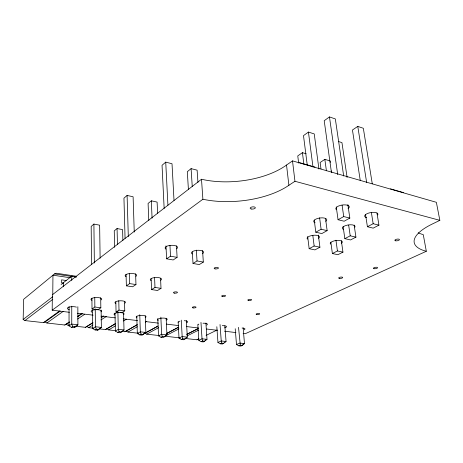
<?xml version="1.0" encoding="UTF-8"?>
<svg xmlns="http://www.w3.org/2000/svg" width="463" height="463" viewBox="0 0 463 463"><rect width="100%" height="100%" fill="white"/><g stroke="black" fill="none" stroke-linecap="round" stroke-linejoin="round"><path stroke-width="0.69" d="M71.753 306.193L71.753 324.071L72.714 326.571L75.405 326.866L77.9 324.771L77.848 306.697M71.753 280.445L71.753 276.151L76.424 276.851M75.405 326.866L74.202 327.654L71.516 327.358L69.028 325.894L69.056 306.523M63.298 286.747L63.315 282.766M52.765 294.566L52.956 275.19L70.359 277.777M69.415 312.288L52.186 310.187L52.342 294.786L201.498 179.245A65.023 32.335 -5.4 0 0 286.533 165.031L292.512 160.887L436.36 202.308L439.85 220.347L433.409 223.484A55.01 18.676 -11.1 0 0 426.325 251.276L245.268 333.719L243.116 333.458M60.271 311.078L45.16 321.947L43.412 322.63L24.915 320.564L23.15 319.476L23.642 299.306L54.524 273.899L56.405 273.257L75.741 276.162M92.426 309.857L92.623 328.522L95.1 329.963L97.687 330.252L98.526 329.181M74.202 327.654L75.151 326.577M235.21 328.724L236.495 344.547L238.867 345.844L240.905 346.069L242.369 345.427L244.487 343.598L243.15 327.908M100.118 258.221L99.638 225.18L93.902 224.069L91.182 226.419L91.564 264.442M134.253 232.032L133.101 196.769L127.099 195.438L123.951 198.152L125.062 238.404M174.013 200.467L172.016 163.74L165.725 162.125L162.044 165.297L164.151 208.46M216.823 326.733L217.957 342.481L220.347 343.801L222.454 344.032L226.054 341.515L224.862 325.854M197.823 324.661L198.806 340.351L201.214 341.688L203.39 341.925L207.007 339.362L205.913 323.012M178.145 321.797L179.007 338.146L181.432 339.501L183.678 339.749L187.318 337.133L186.369 320.535M157.785 318.544L158.531 335.872L160.968 337.249L163.294 337.504L166.946 334.842L166.159 318.249M136.77 316.223L137.332 333.51L139.78 334.905L142.187 335.171L145.857 332.457L145.249 315.87M114.986 313.086L115.374 331.057L117.839 332.475L120.334 332.752L124.015 329.98L123.563 312.67M97.687 330.252L101.38 327.422L101.125 310.094M122.886 240.401L122.597 229.619L117.07 228.548L114.257 230.829L114.621 247.346M157.628 213.593L157.107 202.094L151.337 200.815L148.091 203.442L148.785 220.672M197.944 182.381L197.122 170.176L191.092 168.63L187.307 171.692L188.424 189.622M61.104 284.496L71.753 276.151M23.15 319.476L52.747 296.719M24.915 320.564L52.805 299.301M52.186 310.187L202.892 199.246A65.769 31.009 -5.3 0 0 288.889 185.281L294.954 181.288L439.85 220.347M43.412 322.63L59.6 310.962M318.926 169.024L314.238 133.923L308.433 132.071L303.496 135.624L307.235 164.955M343.679 175.992L335.334 118.927L329.459 116.931L324.204 120.716L331.479 172.716M45.16 321.947L46.879 323.018L63.165 311.396M306.13 153.78L302.42 152.674L297.761 155.909L298.641 163.045M372.281 183.84L363.339 128.292L357.777 126.393L352.447 130.01L360.266 180.512M46.879 323.018L64.774 325.014L69.485 321.826M77.732 316.241L81.262 313.85M64.774 325.014L69.415 322.341M77.691 316.744L82.426 313.549M91.906 298.166L92.015 308.931L94.863 307.015L100.841 307.785L100.691 297.726M126.058 274.345L126.376 285.845L129.692 283.616L135.96 284.566L135.613 273.766M165.974 245.865L166.605 258.811L170.511 256.189L177.097 257.364L176.472 245.841M66.458 324.343L68.13 325.391L69.311 324.592M77.599 319.036L84.706 314.267M69.028 325.894L71.753 324.071L77.9 324.771L76.87 325.448M330.374 162.38L330.177 160.95L324.841 159.365L320.124 162.484L320.986 168.885M100.841 307.785L97.971 309.683L92.015 308.931M135.96 284.566L132.621 286.771L126.376 285.845M177.097 257.364L173.162 259.969L166.605 258.811M71.516 327.358L72.714 326.571M75.064 326.166L85.464 327.324L92.756 322.659M101.27 317.219L103.093 316.05M85.464 327.324L93.075 322.833M101.466 317.473L103.862 315.945M87.079 326.658L88.711 327.688L92.988 324.98M100.928 319.945L106.426 316.46M115.831 301.922L116.057 311.975L119.003 310.117L124.755 310.858L124.506 301.511M151.135 278.824L151.569 289.589L154.989 287.436L161.008 288.345L160.557 278.28M192.307 251.994L193.019 263.47L197.035 260.935L203.332 262.064L202.557 250.576M124.755 310.858L121.786 312.699L116.057 311.975M161.008 288.345L157.565 290.48L151.569 289.589M203.332 262.064L199.293 264.576L193.019 263.47M95.1 329.963L96.339 329.193L98.932 329.482M99.238 328.742L101.38 327.422L95.447 326.751L92.623 328.522L93.931 328.672M99.204 328.857L105.5 329.563L115.339 323.602M105.5 329.563L115.692 323.678M107.063 328.904L108.649 329.916L115.443 325.836M123.465 321.009L126.555 319.157M115.374 331.057L118.296 329.332L124.015 329.98L122.909 330.623M117.839 332.475L119.118 331.728L121.619 332.006M121.387 331.34L124.923 331.734L137.326 324.586M124.923 331.734L136.99 325.003M126.428 331.08L127.979 332.075L137.314 326.733M145.399 322.109L146.644 321.397M314.25 220.047L315.801 232.206L321.102 229.237L327.144 230.632L325.518 218.455M336.265 206.915L338.059 219.734L343.72 216.562L349.831 218.079L347.852 204.524M327.144 230.632L321.826 233.572L315.801 232.206M349.831 218.079L344.154 221.221L338.059 219.734M139.78 334.905L141.099 334.182L143.513 334.448M144.155 333.395L145.857 332.457L140.335 331.832L137.332 333.51L138.703 333.667M158.103 325.952L143.762 333.835L157.692 326.334M145.208 333.192L146.719 334.164L158.612 327.677M307.675 236.558L309.162 248.689L314.145 245.992L319.921 247.225L318.359 235.077M319.921 247.225L314.927 249.898L309.162 248.689M158.531 335.872L161.616 334.24L166.946 334.842L165.777 335.449M343.112 226.5L344.837 238.653L350.219 235.817L355.931 237.137L354.143 225.053M365.55 214.653L367.419 226.743L373.161 223.716L378.931 225.151L376.98 213.044M166.489 333.534L178.585 327.173M166.616 333.563L178.724 327.202M160.968 337.249L162.316 336.537L164.649 336.798M178.955 328.857L164.903 336.196L179.766 337.857M355.931 237.137L350.537 239.95L344.837 238.653M378.931 225.151L373.178 228.149L367.419 226.743M330.848 242.172L332.382 253.55L337.423 250.958L342.95 252.132L341.353 240.737M342.95 252.132L337.892 254.708L332.382 253.55M186.786 334.321L198.268 328.527M186.861 334.332L198.338 328.545M187.035 335.924L198.546 330.154M181.432 339.501L182.816 338.812L185.067 339.061M186.126 337.73L187.318 337.133L182.167 336.555L179.007 338.146L180.292 338.291M185.304 338.476L196.989 339.778L198.934 338.841M206.07 335.38L217.095 330.038M198.806 340.351L202.03 338.8L207.007 339.362L205.19 340.23M196.989 339.778L198.297 339.153M201.214 341.688L202.626 341.011L204.802 341.254M217.957 342.481L221.239 340.971L226.054 341.515L224.821 342.076M220.347 343.801L221.789 343.141L223.895 343.378M236.495 344.547L239.828 343.071L244.487 343.598M238.867 345.844L240.326 345.201L242.369 345.427M242.606 344.42L243.862 343.87M68.13 325.391L69.514 325.547M88.711 327.688L92.907 328.157M108.649 329.916L115.727 330.704M127.979 332.075L138.02 333.198M146.719 334.164L159.249 335.565M77.309 313.248L93.098 315.17M100.998 316.136L115.351 317.884M123.245 318.845L137.604 320.599M145.498 321.559L158.415 323.133M166.315 324.094L178.515 325.582M186.41 326.548L198.61 328.035M206.51 328.996L217.274 330.31M224.451 331.184L235.939 332.584M63.529 283.084L61.562 282.8L61.579 279.837L66.157 280.509M54.524 273.899L72.668 276.619M74.763 276.932L76.158 277.14M299.503 162.64L314.979 167.097M390.465 188.852L403.429 192.585M338.505 141.516L341.949 142.616L347.1 177.439M96.339 329.193L95.447 326.751L95.239 308.902M119.118 331.728L118.296 329.332L117.886 311.501M141.099 334.182L140.335 331.832L139.757 314.724M162.316 336.537L161.616 334.24L160.852 317.132M182.816 338.812L182.167 336.555L181.27 320.153M202.626 341.011L202.03 338.8L200.971 322.387M221.789 343.141L221.239 340.971L220.029 324.534M240.326 345.201L238.52 327.324M426.325 251.276L423.275 234.625A54.512 19.568 -11.6 0 1 418.205 232.802M357.777 126.393L366.644 182.515M371.361 212.349L373.161 223.716M348.662 225.111L350.219 235.817M329.459 116.931L337.712 174.574M342.088 205.178L343.72 216.562M331.572 170.928L331.768 172.352M324.841 159.365L326.415 170.812M335.947 240.222L337.423 250.958M308.433 132.071L312.994 167.079M319.609 217.807L321.102 229.237M302.42 152.674L303.85 164.07M312.803 235.308L314.145 245.992M292.512 160.887L294.954 181.288M286.533 165.031L288.889 185.281M201.498 179.245L202.892 199.246M191.092 168.63L192.255 186.658M196.341 250.118L197.035 260.935M165.725 162.125L167.919 205.207M169.962 245.419L170.511 256.189M151.337 200.815L152.067 218.137M154.561 277.331L154.989 287.436M127.099 195.438L128.309 236.639M129.391 273.5L129.692 283.616M117.07 228.548L117.446 244.429M118.777 300.736L119.003 310.117M93.902 224.069L94.354 263.019M94.753 297.64L94.863 307.015M343.587 229.515A6.453 2.465 -8.5 0 1 347.377 225.099A6.453 2.465 -8.5 0 1 354.895 227.165M315.17 222.83A6.598 2.616 -7.8 0 1 315.575 219.271A6.598 2.616 -7.8 0 1 324.285 218.044A6.598 2.616 -7.8 0 1 325.813 221.331M242.097 328.024A4.508 1.256 -4.7 0 1 244.146 329.783M202.979 323.232A4.665 1.343 -3.9 0 1 206.886 323.724A4.665 1.343 -3.9 0 1 206.625 325.084M198.089 324.818A4.665 1.343 -3.9 0 1 198.824 324.106M184.257 320.697A4.746 1.383 -3.4 0 1 186.919 322.613M178.157 322.335A4.746 1.383 -3.4 0 1 179.945 321.177M160.505 318.295A4.838 1.43 -3 0 1 166.003 318.417A4.838 1.43 -3 0 1 166.524 320.06M158.184 320.448A4.838 1.43 -3 0 1 159.943 318.405M307.403 239.105A6.256 2.367 -7.3 0 1 313.879 235.221A6.256 2.367 -7.3 0 1 318.567 238.318M330.484 244.14A6.146 2.257 -7.9 0 1 337.064 240.395A6.146 2.257 -7.9 0 1 341.399 243.37M115.808 303.502A5.272 1.673 -1.8 0 1 116.635 301.344A5.272 1.673 -1.8 0 1 123.413 301.043A5.272 1.673 -1.8 0 1 124.894 303.103M91.923 300.319A5.394 1.725 -1.2 0 1 92.571 298.091A5.394 1.725 -1.2 0 1 99.504 297.784A5.394 1.725 -1.2 0 1 101.206 299.914M92.033 312.241A5.157 1.574 -1.3 0 1 95.216 309.73M95.876 309.689A5.157 1.574 -1.3 0 1 100.529 310.274A5.157 1.574 -1.3 0 1 100.905 311.842M69.288 309.591A5.278 1.626 -0.8 0 1 68.715 307.224A5.278 1.626 -0.8 0 1 76.441 307.125M366.638 217.668A6.702 2.61 -9.4 0 1 365.839 214.392A6.702 2.61 -9.4 0 1 374.087 212.355A6.702 2.61 -9.4 0 1 377.681 214.942M165.928 249.123A6.239 2.39 -2.9 0 1 167.392 246.027A6.239 2.39 -2.9 0 1 175.425 245.726A6.239 2.39 -2.9 0 1 176.681 248.718M336.08 209.45A6.852 2.784 -8.7 0 1 343.621 204.866A6.852 2.784 -8.7 0 1 348.049 208.72M192.157 253.956A6.094 2.292 -3.7 0 1 193.835 250.969A6.094 2.292 -3.7 0 1 201.665 250.674A6.094 2.292 -3.7 0 1 202.644 253.556M126.034 276.718A5.782 2.02 -1.8 0 1 127.036 274.108A5.782 2.02 -1.8 0 1 134.478 273.807A5.782 2.02 -1.8 0 1 136 276.313M151.06 280.624A5.643 1.945 -2.6 0 1 152.258 278.101A5.643 1.945 -2.6 0 1 159.527 277.8A5.643 1.945 -2.6 0 1 160.794 280.225M114.865 315.071A5.041 1.528 -1.9 0 1 114.598 313.549A5.041 1.528 -1.9 0 1 118.835 312.589M120.154 312.583A5.041 1.528 -1.9 0 1 123.557 314.678M136.903 317.809A4.937 1.482 -2.4 0 1 137.841 315.888A4.937 1.482 -2.4 0 1 144.19 315.592A4.937 1.482 -2.4 0 1 145.417 317.415M222.281 325.674A4.584 1.296 -4.3 0 1 226.338 326.34A4.584 1.296 -4.3 0 1 224.584 327.873M395.46 240.772A2.332 0.828 -9.4 0 0 399.337 239.88A2.332 0.828 -9.4 0 0 396.606 239.221A2.332 0.828 -9.4 0 0 395.46 240.772M222.495 296.546A1.95 0.625 -4.4 0 0 225.545 295.869A1.95 0.625 -4.4 0 0 222.767 295.44A1.95 0.625 -4.4 0 0 222.495 296.546M248.562 300.504A1.91 0.596 -5 0 0 251.583 299.85A1.91 0.596 -5 0 0 248.932 299.445A1.91 0.596 -5 0 0 248.562 300.504M374 268.685A2.112 0.695 -8.4 0 0 377.507 267.915A2.112 0.695 -8.4 0 0 374.955 267.394A2.112 0.695 -8.4 0 0 374 268.685M256.838 314.545A1.8 0.532 -5.1 0 0 259.697 313.949A1.8 0.532 -5.1 0 0 257.214 313.596A1.8 0.532 -5.1 0 0 256.838 314.545M174.401 293.131A2.008 0.66 -3.2 0 0 177.451 292.425A2.008 0.66 -3.2 0 0 174.476 291.979A2.008 0.66 -3.2 0 0 174.401 293.131M339.292 278.408A2.043 0.666 -7.4 0 0 342.655 277.673A2.043 0.666 -7.4 0 0 340.074 277.187A2.043 0.666 -7.4 0 0 339.292 278.408M251.201 208.981A2.593 1.1 -5.7 0 0 255.31 207.887A2.593 1.1 -5.7 0 0 251.722 207.036A2.593 1.1 -5.7 0 0 251.201 208.981M215.098 268.881A2.165 0.77 -4.2 0 0 218.461 268.083A2.165 0.77 -4.2 0 0 215.364 267.533A2.165 0.77 -4.2 0 0 215.098 268.881M193.158 307.912A1.887 0.585 -3.7 0 0 196.052 307.282A1.887 0.585 -3.7 0 0 193.303 306.894A1.887 0.585 -3.7 0 0 193.158 307.912"/></g></svg>
